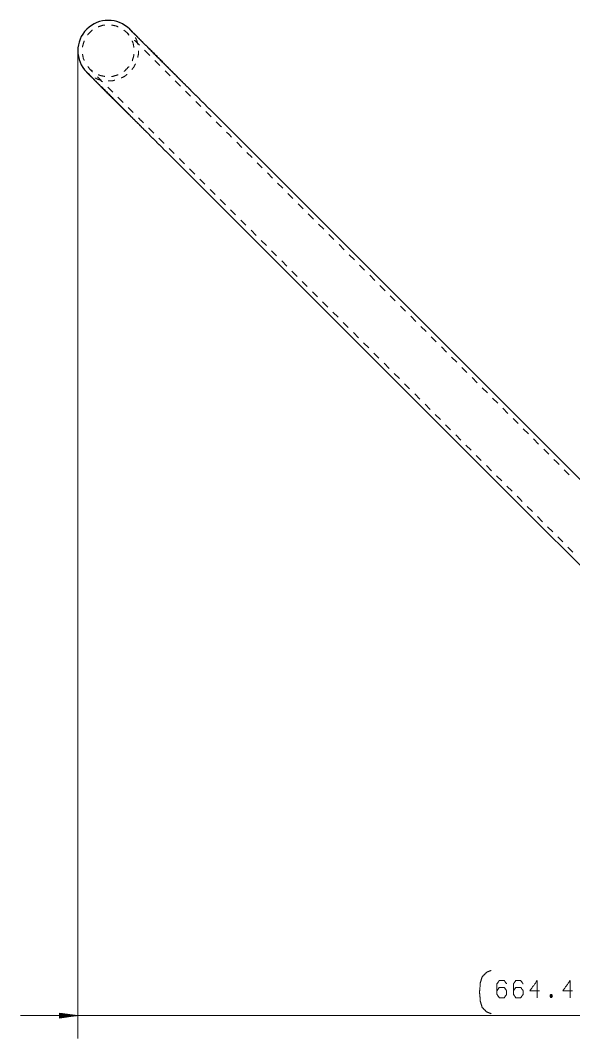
# Paper-space layout 'SHT2' of a CAD drawing. Header units: millimetres. Extents: x 0 to 594, y 0 to 420.
# Drawn here: x 396.8 to 473.2, y 179.7 to 320.4 of the extents above; entities that cross this region are included whole.
import ezdxf

# ---------------------------------------------------------------- set-up
doc = ezdxf.new("R2010")
doc.units = ezdxf.units.MM
doc.layers.add('101', color=7, linetype='Continuous', true_color=0xffffff)

psp = doc.layouts.new('SHT2')

# ---------------------------------------------------------------- linework, layer by layer
at = {"layer": '101', "color": 53, "linetype": 'Continuous', "lineweight": 18}
for p, q in [((411.09, 319.07), (411.46, 318.78)), ((411.46, 318.78), (411.75, 318.41)), ((411.88, 319.21), (412.17, 318.84)), ((406.37, 313.69), (406.08, 314.06)), ((416.05, 314.19), (415.35, 314.89)), ((415.35, 314.89), (416.05, 314.19)), ((406.31, 312.97), (405.94, 313.27)), ((406.74, 313.4), (406.37, 313.69)), ((410.96, 309.1), (410.26, 309.8)), ((410.26, 309.8), (410.96, 309.1)), ((425.6, 304.64), (425.25, 304.99)), ((425.25, 304.99), (425.6, 304.64)), ((425.95, 304.29), (425.6, 304.64)), ((427.37, 302.87), (426.66, 303.58)), ((428.78, 301.46), (428.07, 302.17)), ((420.51, 299.55), (420.15, 299.9)), ((420.15, 299.9), (420.51, 299.55)), ((430.2, 300.04), (429.49, 300.75)), ((420.86, 299.2), (420.51, 299.55)), ((422.28, 297.78), (421.57, 298.49)), ((431.61, 298.63), (430.9, 299.34)), ((423.69, 296.37), (422.98, 297.07)), ((433.02, 297.22), (432.32, 297.92)), ((425.1, 294.95), (424.4, 295.66)), ((434.44, 295.8), (433.73, 296.51)), ((426.52, 293.54), (425.81, 294.25)), ((435.85, 294.39), (435.15, 295.09)), ((427.93, 292.13), (427.23, 292.83)), ((437.27, 292.97), (436.56, 293.68)), ((429.35, 290.71), (428.64, 291.42)), ((438.68, 291.56), (437.97, 292.27)), ((430.76, 289.3), (430.05, 290)), ((440.09, 290.15), (439.39, 290.85)), ((432.18, 287.88), (431.47, 288.59)), ((441.51, 288.73), (440.8, 289.44)), ((433.59, 286.47), (432.88, 287.18)), ((442.92, 287.32), (442.22, 288.02)), ((435, 285.05), (434.3, 285.76)), ((444.34, 285.9), (443.63, 286.61)), ((436.42, 283.64), (435.71, 284.35)), ((445.75, 284.49), (445.04, 285.2)), ((437.83, 282.23), (437.13, 282.93)), ((447.17, 283.07), (446.46, 283.78)), ((439.25, 280.81), (438.54, 281.52)), ((448.58, 281.66), (447.87, 282.37)), ((449.99, 280.25), (449.29, 280.95)), ((440.66, 279.4), (439.95, 280.1)), ((451.41, 278.83), (450.7, 279.54)), ((442.07, 277.98), (441.37, 278.69)), ((452.82, 277.42), (452.12, 278.12)), ((443.49, 276.57), (442.78, 277.28)), ((454.24, 276), (453.53, 276.71)), ((444.9, 275.15), (444.2, 275.86)), ((455.65, 274.59), (454.94, 275.3)), ((446.32, 273.74), (445.61, 274.45)), ((457.07, 273.17), (456.36, 273.88)), ((447.73, 272.33), (447.02, 273.03)), ((458.48, 271.76), (457.77, 272.47)), ((449.15, 270.91), (448.44, 271.62)), ((459.89, 270.35), (459.19, 271.05)), ((450.56, 269.5), (449.85, 270.2)), ((461.31, 268.93), (460.6, 269.64)), ((451.97, 268.08), (451.27, 268.79)), ((462.72, 267.52), (462.02, 268.22)), ((453.39, 266.67), (452.68, 267.38)), ((464.14, 266.1), (463.43, 266.81)), ((454.8, 265.26), (454.1, 265.96)), ((465.55, 264.69), (464.84, 265.4)), ((456.22, 263.84), (455.51, 264.55)), ((466.96, 263.28), (466.26, 263.98)), ((457.63, 262.43), (456.92, 263.13)), ((468.38, 261.86), (467.67, 262.57)), ((459.05, 261.01), (458.34, 261.72)), ((469.79, 260.45), (469.09, 261.15)), ((460.46, 259.6), (459.75, 260.31)), ((470.85, 259.39), (470.5, 259.74)), ((471.2, 259.04), (470.85, 259.39)), ((461.87, 258.18), (461.17, 258.89)), ((472.61, 257.63), (471.91, 258.33)), ((463.29, 256.77), (462.58, 257.48)), ((464.7, 255.36), (464, 256.06)), ((465.76, 254.29), (465.41, 254.65)), ((466.11, 253.94), (465.76, 254.29)), ((467.52, 252.54), (466.81, 253.24)), ((468.92, 251.14), (468.22, 251.84)), ((470.32, 249.74), (469.62, 250.44)), ((471.72, 248.34), (471.02, 249.04)), ((473.12, 246.94), (472.42, 247.64))]:
    psp.add_line(p, q, dxfattribs=at)
at = {"layer": '101', "color": 22, "linetype": 'Continuous', "lineweight": 18}
for p, q in [((404.71, 316.24), (404.71, 179.68)), ((402.17, 183.19), (402.2, 183.19)), ((404.71, 182.86), (402.17, 183.19)), ((402.17, 183.19), (402.17, 182.52)), ((402.17, 183.19), (402.2, 183.19)), ((402.17, 183.14), (402.59, 183.14)), ((402.17, 183.08), (402.98, 183.08)), ((402.17, 183.03), (403.36, 183.03)), ((402.17, 182.98), (403.75, 182.98)), ((396.77, 182.86), (545.53, 182.86)), ((402.17, 182.93), (404.13, 182.93)), ((402.17, 182.88), (404.52, 182.88)), ((402.17, 182.52), (404.71, 182.86)), ((402.17, 182.83), (404.52, 182.83)), ((402.17, 182.78), (404.13, 182.78)), ((402.17, 182.73), (403.75, 182.73)), ((402.17, 182.68), (403.36, 182.68)), ((402.17, 182.63), (402.98, 182.63)), ((402.17, 182.58), (402.59, 182.58)), ((402.17, 182.53), (402.2, 182.53)), ((402.17, 182.53), (402.2, 182.53))]:
    psp.add_line(p, q, dxfattribs=at)
at = {"layer": '101', "color": 30, "linetype": 'Continuous', "lineweight": 25}
for p, q in [((426.02, 305.07), (471.28, 259.81)), ((420.08, 299.13), (465.34, 253.87)), ((471.28, 259.81), (493.7, 237.38)), ((465.34, 253.87), (487.77, 231.44))]:
    psp.add_line(p, q, dxfattribs=at)
at = {"layer": '101', "color": 72, "linetype": 'Continuous', "lineweight": 18}
psp.add_line((470.03, 185.79), (470.19, 185.36), dxfattribs=at)
at = {"layer": '101', "color": 30, "linetype": 'Continuous', "lineweight": 25}
psp.add_arc((408.91, 316.24), 4.2, 45, 225, dxfattribs=at)
at = {"layer": '101', "color": 53, "linetype": 'Continuous', "lineweight": 18}
for points, knots in [([(407.54, 319.55), (408.26, 319.78), (408.44, 319.79)], [0, 0, 0.807712, 1, 1]), ([(409.38, 319.79), (409.98, 319.67), (410.28, 319.54)], [0, 0, 0.653832, 1, 1]), ([(406.06, 318.43), (406.08, 318.46), (406.69, 319.07), (406.72, 319.09)], [0, 0, 0.038448, 0.961522, 1, 1]), ([(411.81, 318.43), (411.77, 318.47), (411.46, 318.78)], [0, 0, 0.125848, 1, 1]), ([(411.46, 318.78), (411.77, 318.47), (411.81, 318.43)], [0, 0, 0.874152, 1, 1]), ([(405.36, 316.71), (405.37, 316.89), (405.6, 317.61)], [0, 0, 0.192306, 1, 1]), ([(412.21, 317.61), (412.35, 317.31), (412.46, 316.7)], [0, 0, 0.346168, 1, 1]), ([(412.67, 318.05), (412.88, 317.62), (412.98, 317.17)], [0, 0, 0.500003, 1, 1]), ([(405.61, 314.87), (405.47, 315.17), (405.36, 315.77)], [0, 0, 0.346168, 1, 1]), ([(412.46, 315.77), (412.45, 315.59), (412.23, 314.86)], [0, 0, 0.192306, 1, 1]), ([(413.09, 316.24), (413.09, 315.77), (412.98, 315.31)], [0, 0, 0.500007, 1, 1]), ([(411.76, 314.05), (411.75, 314.02), (411.13, 313.4), (411.1, 313.38)], [0, 0, 0.038471, 0.961559, 1, 1]), ([(412.67, 314.43), (412.47, 314), (412.17, 313.64)], [0, 0, 0.500005, 1, 1]), ([(406.72, 313.34), (406.68, 313.38), (406.37, 313.69)], [0, 0, 0.125848, 1, 1]), ([(406.37, 313.69), (406.68, 313.38), (406.72, 313.34)], [0, 0, 0.874152, 1, 1]), ([(408.45, 312.69), (407.84, 312.8), (407.54, 312.93)], [0, 0, 0.653834, 1, 1]), ([(410.29, 312.92), (409.56, 312.7), (409.38, 312.69)], [0, 0, 0.807676, 1, 1]), ([(411.51, 312.97), (411.15, 312.68), (410.72, 312.48)], [0, 0, 0.500018, 1, 1]), ([(407.98, 312.17), (407.52, 312.27), (407.1, 312.48)], [0, 0, 0.50002, 1, 1]), ([(409.84, 312.17), (409.38, 312.06), (408.91, 312.06)], [0, 0, 0.500003, 1, 1])]:
    psp.add_open_spline(points, degree=1, knots=knots, dxfattribs=at)
at = {"layer": '101', "color": 30, "linetype": 'Continuous', "lineweight": 25}
for points, knots in [([(411.88, 319.21), (412.19, 318.9), (412.57, 318.52), (413.78, 317.31), (414.58, 316.51), (416.56, 314.53), (418.95, 312.14), (420.27, 310.82), (423.08, 308.01), (426.02, 305.07)], [0, 0, 0.021852, 0.048943, 0.133974, 0.190982, 0.330869, 0.5, 0.593263, 0.792087, 1, 1]), ([(426.02, 305.07), (423.08, 308.01), (420.27, 310.82), (418.95, 312.14), (416.56, 314.53), (414.58, 316.51), (413.78, 317.31), (412.57, 318.52), (412.19, 318.9), (411.88, 319.21)], [0, 0, 0.207913, 0.406737, 0.5, 0.669131, 0.809018, 0.866026, 0.951057, 0.978148, 1, 1]), ([(420.08, 299.13), (417.14, 302.07), (414.33, 304.88), (411.77, 307.44), (409.57, 309.64), (407.84, 311.37), (406.63, 312.58), (406.02, 313.19), (405.94, 313.27)], [0, 0, 0.207912, 0.406737, 0.587785, 0.743145, 0.866026, 0.951057, 0.994522, 1, 1]), ([(405.94, 313.27), (406.02, 313.19), (406.63, 312.58), (407.84, 311.37), (409.57, 309.64), (411.77, 307.44), (414.33, 304.88), (417.14, 302.07), (420.08, 299.13)], [0, 0, 0.005478, 0.048943, 0.133974, 0.256855, 0.412215, 0.593263, 0.792088, 1, 1])]:
    psp.add_open_spline(points, degree=1, knots=knots, dxfattribs=at)
at = {"layer": '101', "color": 53, "linetype": 'Continuous', "lineweight": 18}
for points in [[(413.22, 317.02), (412.52, 317.72)], [(412.52, 317.72), (413.22, 317.02)], [(414.64, 315.6), (413.93, 316.31)], [(413.93, 316.31), (414.64, 315.6)], [(408.13, 311.92), (407.43, 312.63)], [(407.43, 312.63), (408.13, 311.92)], [(417.47, 312.77), (416.76, 313.48)], [(416.76, 313.48), (417.47, 312.77)], [(409.55, 310.51), (408.84, 311.22)], [(408.84, 311.22), (409.55, 310.51)], [(418.88, 311.36), (418.17, 312.07)], [(418.17, 312.07), (418.88, 311.36)], [(420.3, 309.94), (419.59, 310.65)], [(419.59, 310.65), (420.3, 309.94)], [(412.38, 307.68), (411.67, 308.39)], [(411.67, 308.39), (412.38, 307.68)], [(421.71, 308.53), (421, 309.24)], [(421, 309.24), (421.71, 308.53)], [(413.79, 306.27), (413.08, 306.97)], [(413.08, 306.97), (413.79, 306.27)], [(423.12, 307.12), (422.42, 307.82)], [(422.42, 307.82), (423.12, 307.12)], [(415.2, 304.85), (414.5, 305.56)], [(414.5, 305.56), (415.2, 304.85)], [(424.54, 305.7), (423.83, 306.41)], [(423.83, 306.41), (424.54, 305.7)], [(416.62, 303.44), (415.91, 304.15)], [(415.91, 304.15), (416.62, 303.44)], [(418.03, 302.02), (417.33, 302.73)], [(417.33, 302.73), (418.03, 302.02)], [(419.45, 300.61), (418.74, 301.32)], [(418.74, 301.32), (419.45, 300.61)]]:
    psp.add_open_spline(points, degree=1, dxfattribs=at)
at = {"layer": '101', "color": 72, "linetype": 'Continuous', "lineweight": 18}
for points, knots in [([(461.83, 183.12), (461.21, 183.37), (460.58, 183.99), (460.33, 184.81), (460.27, 185.56), (460.21, 186.12), (460.27, 186.68), (460.33, 187.43), (460.58, 188.24), (461.21, 188.87), (461.83, 189.12)], [0, 0, 0.090338, 0.208959, 0.323044, 0.424045, 0.5, 0.575953, 0.676957, 0.791042, 0.909661, 1, 1]), ([(462.62, 186.29), (462.94, 186.76), (463.63, 186.76), (463.96, 186.29), (463.96, 185.81), (463.63, 185.34), (462.94, 185.34), (462.62, 185.81), (462.62, 187.24), (462.94, 187.71), (463.63, 187.71), (463.96, 187.24)], [0, 0, 0.07696, 0.169757, 0.248071, 0.312017, 0.390333, 0.483131, 0.560093, 0.751929, 0.828889, 0.921686, 1, 1]), ([(464.9, 186.29), (465.22, 186.76), (465.91, 186.76), (466.24, 186.29), (466.24, 185.81), (465.91, 185.34), (465.22, 185.34), (464.9, 185.81), (464.9, 187.24), (465.22, 187.71), (465.91, 187.71), (466.24, 187.24)], [0, 0, 0.076963, 0.16976, 0.248071, 0.312017, 0.39033, 0.483127, 0.560093, 0.751929, 0.828892, 0.92169, 1, 1]), ([(468.52, 186.29), (467.17, 186.29), (468.18, 187.71), (468.18, 185.34)], [0, 0, 0.245869, 0.565294, 1, 1]), ([(473.07, 186.29), (471.73, 186.29), (472.73, 187.71), (472.73, 185.34)], [0, 0, 0.245869, 0.565294, 1, 1]), ([(470.03, 185.36), (470.19, 185.36), (470.28, 185.59), (470.19, 185.79), (470.03, 185.79), (469.95, 185.59), (470.03, 185.36), (470.19, 185.79)], [0, 0, 0.093978, 0.236786, 0.365966, 0.459944, 0.589113, 0.731912, 1, 1])]:
    psp.add_open_spline(points, degree=1, knots=knots, dxfattribs=at)

doc.saveas('drawing.dxf')
